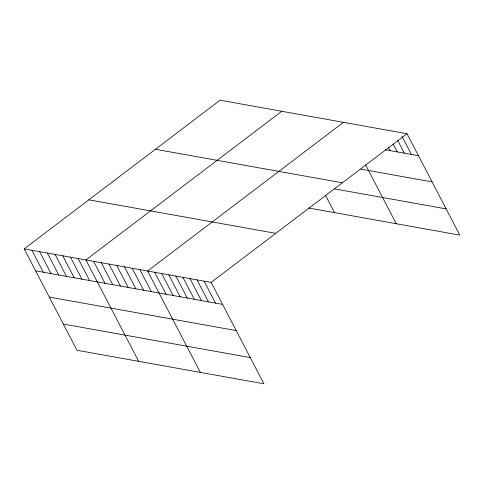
<?xml version="1.0" encoding="UTF-8"?>
<svg xmlns="http://www.w3.org/2000/svg" width="484" height="484" viewBox="0 0 484 484"><rect width="100%" height="100%" fill="white"/><g stroke="black" fill="none" stroke-linecap="round" stroke-linejoin="round"><path stroke-width="0.73" d="M24.2 248.885L211.139 282.408L263.919 383.794L76.98 350.271L24.2 248.885L220.081 100.206L407.02 133.729L459.8 235.115L308.611 207.999M281.773 111.266L85.892 259.95L138.666 361.336M343.465 122.331L147.584 271.01L200.358 372.396M211.139 282.408L407.02 133.729M385.27 149.75L418.46 155.697M360.828 169.128L432.103 181.905M155.443 149.272L342.382 182.795M334.226 188.833L446.157 208.906M88.838 199.825L275.783 233.342M35.634 270.858L222.579 304.382M49.277 297.067L236.222 330.59M63.337 324.068L250.276 357.585M402.041 136.458L411.4 154.432M397.751 140.517L404.334 153.168M393.117 143.911L397.273 151.897M388.477 147.305L390.213 150.633M365.62 164.893L396.239 223.717M325.454 195.179L334.547 212.651M204.079 281.143L215.519 303.117M197.018 279.879L208.453 301.847M189.952 278.609L201.392 300.582M182.892 277.344L194.332 299.318M175.831 276.08L187.266 298.047M168.771 274.809L180.205 296.783M161.704 273.545L173.145 295.518M154.644 272.28L166.079 294.248M139.87 269.63L151.304 291.598M132.156 268.245L143.597 290.219M124.448 266.865L135.883 288.833M116.735 265.48L128.175 287.454M109.027 264.101L120.462 286.068M101.313 262.715L112.748 284.689M93.6 261.336L105.04 283.303M78.178 258.565L89.619 280.538M70.47 257.185L81.905 279.153M62.757 255.8L74.191 277.774M55.043 254.421L66.483 276.388M47.335 253.035L58.77 275.009M39.621 251.656L51.062 273.623M31.914 250.27L43.348 272.244"/></g></svg>
